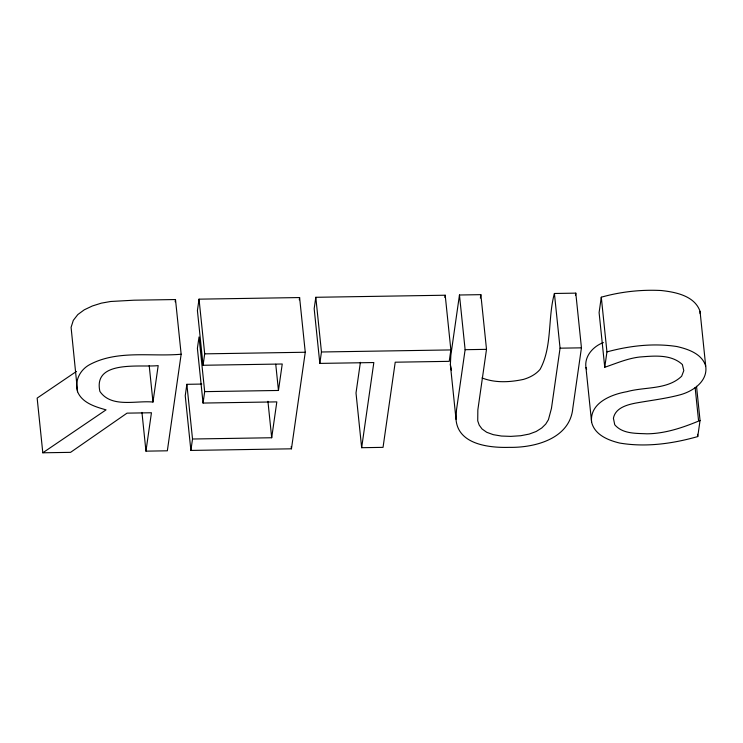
<?xml version="1.0" encoding="UTF-8"?>
<svg xmlns="http://www.w3.org/2000/svg" width="743" height="743" viewBox="0 0 743 743"><rect width="100%" height="100%" fill="white"/><g stroke="black" fill="none" stroke-linecap="round" stroke-linejoin="round"><path stroke-width="1.11" d="M450.36 364.572L450.852 355.247L459.462 294.999L480.851 294.655L486.507 349.349L477.842 409.932L477.73 420.863L479.216 425.117L482.021 428.952L486.711 432.287L493.268 434.664L501.404 436.039L510.803 436.382L520.75 435.723L529.183 434.088L536.167 431.497L541.749 427.996L545.734 424.077L548.427 419.702L551.445 408.427L560.064 348.179L554.408 293.476L575.797 293.141L581.444 347.835L572.834 408.083C570.057 438.704 534.979 447.843 509.243 447.351C489.358 447.936 457.874 444.602 456.016 419.275L450.36 364.572L451.382 370.2M456.016 419.275L456.499 409.95L465.118 349.693L459.462 294.999M42.806 452.793L106.063 409.857C95.364 406.839 82.278 402.985 77.578 391.765L71.087 327.347L73.306 320.354L77.82 314.558L84.275 309.812L92.355 305.977L101.392 303.135L110.726 301.482L134.019 300.2L175.497 299.54L181.153 354.235L167.342 450.806L145.953 451.15L151.442 412.755L127.034 413.145L70.566 452.348L42.806 452.793L37.15 398.099L76.445 371.426M152.974 402.047L158.185 365.602C140.65 367.599 92.782 359.501 99.906 391.45C111.422 408.195 135.988 400.328 152.974 402.047L149.204 365.584M175.172 301.807L175.497 299.54M201.79 384.075L186.864 384.317L185.239 395.731L190.886 450.425L291.451 448.818L305.262 352.247L299.605 297.553L199.04 299.16L197.415 310.574L203.062 365.268L282.238 364.005L278.458 390.465L204.678 391.645L203.053 403.059L276.823 401.879L271.697 437.748L192.521 439.011L190.886 450.425M203.062 365.268L204.696 353.854L199.04 299.16M299.28 299.828L299.605 297.553M315.803 297.293L314.178 308.707L319.824 363.401L373.831 362.547L361.655 447.704L383.044 447.36L395.22 362.203L449.227 361.339L450.862 349.925L445.206 295.222L315.803 297.293L321.459 351.987L319.824 363.401M360.392 362.343L356.008 393.001L361.655 447.704M444.881 297.506L445.206 295.222M480.359 298.082L480.851 294.655M554.408 293.476C547.619 318.013 552.467 346.554 540.077 369.373C535.796 374.435 529.805 377.518 523.536 379.385C509.949 382.283 495.135 383.156 482.003 377.927M575.472 295.408L575.797 293.141M700.055 420.482C683.337 427.448 665.487 433.633 646.958 433.819C635.869 433.243 622.736 434.079 614.74 424.764L613.412 418.244C615.325 408.065 626.618 404.879 635.395 403.143C650.441 400.421 665.672 398.703 680.458 394.719C693.21 391.162 708.014 381.131 705.701 366.048L700.055 311.354C694.686 295.816 675.675 292.092 661.261 290.522C641.088 289.482 620.739 291.72 601.291 297.191L599.099 312.571L604.746 367.265C616.077 363.466 627.51 358.405 639.704 357.011C653.97 355.916 671.022 353.993 682.38 364.544L683.792 370.664L681.656 376.209C667.325 390.019 644.868 386.62 626.906 391.691C611.396 394.357 589.468 402.947 591.604 422.182C594.697 434.906 608.248 440.302 619.718 443.06C645.769 447.453 672.545 443.738 697.751 436.568L700.055 420.482L696.525 386.295M604.746 367.265L606.947 351.894L601.291 297.191M603.4 342.56C593.267 346.284 584.277 356.12 585.948 367.488L591.604 422.182M606.947 351.894C629.618 345.764 653.617 342.932 676.947 346.544C688.213 349.136 701.996 353.798 705.701 366.048M181.153 354.235C151.033 356.909 117.821 349.73 89.922 364.507C80.077 369.652 74.337 380.843 77.578 391.765M204.696 353.854L305.262 352.247M321.459 351.987L450.862 349.925M465.118 349.693L486.507 349.349M560.064 348.179L581.444 347.835M585.948 367.488L586.645 369.317M695.132 387.465L698.541 420.51M697.519 434.293L697.751 436.568M291.21 446.543L291.451 448.818M275.746 364.256L278.458 390.465M267.926 401.285L271.697 437.748M204.678 391.645L199.031 336.95L197.397 348.365L203.053 403.059M186.864 384.317L192.521 439.011M141.95 412.402L145.953 451.15M700.055 311.354L700.11 313.602"/></g></svg>
